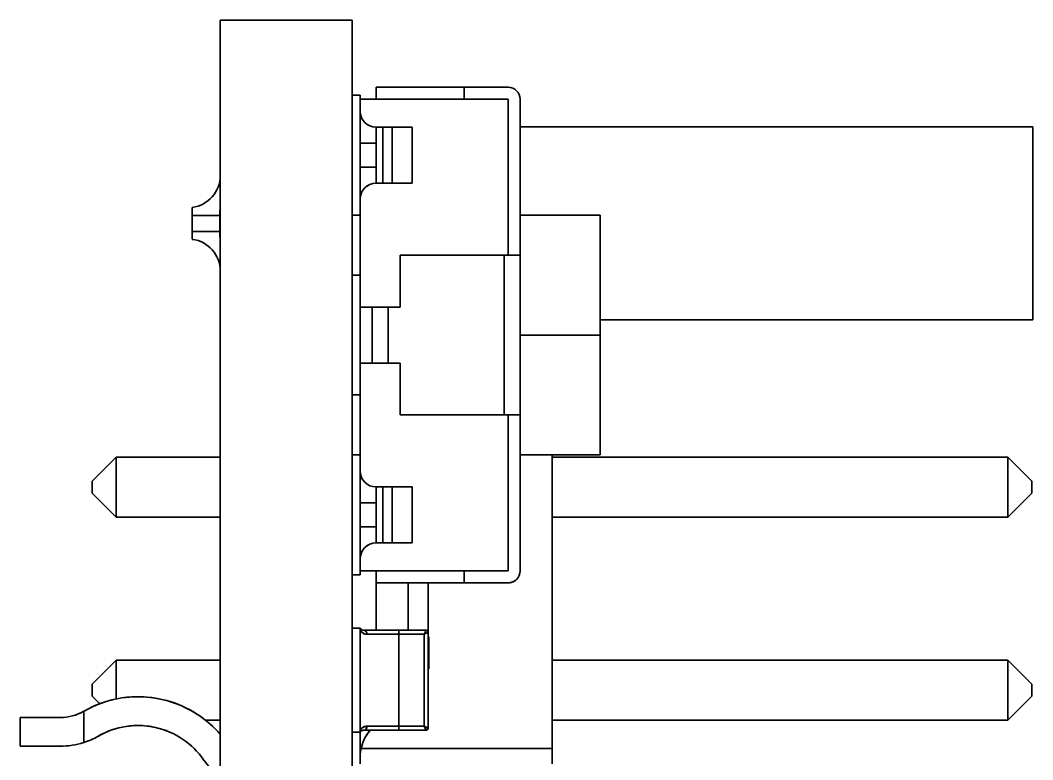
# Model space of a CAD drawing. Extents: x 146 to 1134, y 78 to 926.
# Drawn here: x 700.55 to 713.21, y 362.43 to 371.68 of the extents above; entities that cross this region are included whole.
import ezdxf

# ---------------------------------------------------------------- set-up
doc = ezdxf.new("R2010")
doc.units = 0

msp = doc.modelspace()

# ---------------------------------------------------------------- linework, layer by layer
at = {"color": 7, "lineweight": 35, "ltscale": 0.041251}
for p, q in [((704.697, 371.677), (703.047, 371.677)), ((703.047, 371.677), (704.697, 371.677))]:
    msp.add_line(p, q, dxfattribs=at)
at = {"color": 7, "lineweight": 35}
for p, q in [((703.047, 371.677), (703.047, 318.337)), ((703.047, 318.337), (703.047, 371.677)), ((704.697, 318.337), (704.697, 371.677)), ((704.697, 318.337), (704.697, 371.677))]:
    msp.add_line(p, q, dxfattribs=at)
at = {"color": 7, "lineweight": 35, "ltscale": 0.048608}
msp.add_line((703.047, 369.733), (703.047, 371.677), dxfattribs=at)
at = {"color": 7, "lineweight": 35, "ltscale": 0.027499}
for p, q in [((704.997, 370.84), (706.097, 370.84)), ((704.997, 370.84), (706.097, 370.84)), ((706.097, 364.79), (704.997, 364.79)), ((704.997, 364.79), (706.097, 364.79)), ((706.097, 364.64), (704.997, 364.64)), ((704.997, 364.64), (706.097, 364.64)), ((706.097, 364.64), (704.997, 364.64))]:
    msp.add_line(p, q, dxfattribs=at)
at = {"color": 7, "lineweight": 35, "ltscale": 0.00375}
for p, q in [((704.997, 370.69), (704.997, 370.84)), ((704.997, 370.84), (704.997, 370.69)), ((704.997, 370.69), (704.997, 370.84)), ((706.097, 370.84), (706.097, 370.69)), ((706.097, 370.84), (706.097, 370.69)), ((703.044, 369.237), (703.046, 369.387)), ((703.046, 369.387), (703.044, 369.237)), ((703.044, 369.037), (703.046, 368.887)), ((701.447, 365.762), (701.447, 365.912)), ((701.447, 365.912), (701.447, 365.762)), ((701.447, 365.762), (701.447, 365.912)), ((701.447, 365.912), (701.447, 365.762)), ((701.447, 365.762), (701.447, 365.912)), ((701.447, 365.912), (701.447, 365.762)), ((701.447, 365.762), (701.447, 365.912)), ((713.197, 365.762), (713.197, 365.912)), ((713.197, 365.762), (713.197, 365.912)), ((704.997, 364.64), (704.997, 364.79)), ((704.997, 364.79), (704.997, 364.64)), ((704.997, 364.64), (704.997, 364.79)), ((706.097, 364.79), (706.097, 364.64)), ((706.097, 364.79), (706.097, 364.64)), ((701.447, 363.222), (701.447, 363.372)), ((701.447, 363.222), (701.447, 363.372)), ((701.447, 363.372), (701.447, 363.222)), ((701.447, 363.222), (701.447, 363.372)), ((701.447, 363.372), (701.447, 363.222)), ((701.447, 363.222), (701.447, 363.372)), ((701.447, 363.372), (701.447, 363.222)), ((713.197, 363.222), (713.197, 363.372)), ((713.197, 363.222), (713.197, 363.372))]:
    msp.add_line(p, q, dxfattribs=at)
at = {"color": 7, "lineweight": 35, "ltscale": 0.01375}
for p, q in [((706.647, 370.84), (706.097, 370.84)), ((706.097, 370.84), (706.647, 370.84)), ((706.097, 370.69), (706.647, 370.69)), ((706.097, 370.69), (706.647, 370.69)), ((706.647, 364.79), (706.097, 364.79)), ((706.647, 364.79), (706.097, 364.79)), ((706.647, 364.64), (706.097, 364.64)), ((706.097, 364.64), (706.647, 364.64)), ((706.097, 364.64), (706.647, 364.64))]:
    msp.add_line(p, q, dxfattribs=at)
at = {"color": 7, "lineweight": 35, "ltscale": 0.039677}
for p in [(703.047, 370.724), (703.047, 367.55)]:
    msp.add_line(p, (703.047, 369.137), dxfattribs=at)
at = {"color": 7, "lineweight": 35, "ltscale": 0.002499}
for p, q in [((704.797, 370.74), (704.697, 370.74)), ((704.697, 370.74), (704.797, 370.74)), ((702.697, 369.337), (702.697, 369.237)), ((702.697, 369.237), (702.697, 369.337)), ((702.697, 369.337), (702.697, 369.237)), ((702.697, 369.237), (702.697, 369.337)), ((702.697, 369.337), (702.697, 369.237)), ((702.697, 369.237), (702.697, 369.337)), ((702.697, 369.337), (702.697, 369.237)), ((702.697, 369.237), (702.697, 369.337)), ((702.697, 369.337), (702.697, 369.237)), ((702.697, 369.237), (702.697, 369.337)), ((702.697, 369.337), (702.697, 369.237)), ((702.697, 369.237), (702.697, 369.337)), ((702.697, 369.337), (702.697, 369.237)), ((702.697, 369.237), (702.697, 369.337)), ((702.697, 369.337), (702.697, 369.237)), ((702.697, 369.237), (702.697, 369.337)), ((702.697, 369.337), (702.697, 369.237)), ((702.697, 369.237), (702.697, 369.337)), ((702.697, 369.337), (702.697, 369.237)), ((702.697, 369.237), (702.697, 369.337)), ((702.697, 369.337), (702.697, 369.237)), ((702.697, 369.237), (702.697, 369.337)), ((702.697, 369.337), (702.697, 369.237)), ((702.697, 369.237), (702.697, 369.337)), ((702.697, 369.337), (702.697, 369.237)), ((702.697, 369.237), (702.697, 369.337)), ((702.697, 369.337), (702.697, 369.237)), ((702.697, 369.237), (702.697, 369.337)), ((702.697, 369.337), (702.697, 369.237)), ((702.697, 369.237), (702.697, 369.337)), ((702.697, 369.337), (702.697, 369.237)), ((702.697, 369.237), (702.697, 369.337)), ((702.697, 369.337), (702.697, 369.237)), ((702.697, 369.237), (702.697, 369.337)), ((702.697, 369.337), (702.697, 369.237)), ((702.697, 369.237), (702.697, 369.337)), ((704.797, 369.24), (704.697, 369.24)), ((704.697, 369.24), (704.797, 369.24)), ((704.797, 369.24), (704.697, 369.24)), ((704.697, 369.24), (704.797, 369.24)), ((704.797, 369.24), (704.697, 369.24)), ((704.797, 368.49), (704.697, 368.49)), ((704.697, 368.49), (704.797, 368.49)), ((704.797, 366.99), (704.697, 366.99)), ((704.697, 366.99), (704.797, 366.99)), ((704.797, 366.99), (704.697, 366.99)), ((704.797, 366.24), (704.697, 366.24)), ((704.697, 366.24), (704.797, 366.24)), ((704.797, 364.74), (704.697, 364.74)), ((704.697, 364.74), (704.797, 364.74)), ((704.797, 364.74), (704.697, 364.74)), ((704.697, 364.74), (704.797, 364.74)), ((704.797, 364.74), (704.697, 364.74)), ((704.697, 362.772), (704.797, 362.772)), ((704.797, 362.772), (704.697, 362.772))]:
    msp.add_line(p, q, dxfattribs=at)
at = {"color": 7, "lineweight": 35, "ltscale": 0.0375}
for p, q in [((704.797, 370.74), (704.797, 369.24)), ((704.797, 369.24), (704.797, 370.74)), ((707.797, 367.74), (707.797, 369.24)), ((704.797, 366.99), (704.797, 368.49)), ((704.797, 368.49), (704.797, 366.99)), ((707.797, 366.24), (707.797, 367.74)), ((704.797, 366.24), (704.797, 364.74)), ((704.797, 364.74), (704.797, 366.24))]:
    msp.add_line(p, q, dxfattribs=at)
at = {"color": 7, "lineweight": 35, "ltscale": 0.046249}
for p, q in [((706.647, 370.69), (704.797, 370.69)), ((704.797, 370.69), (706.647, 370.69))]:
    msp.add_line(p, q, dxfattribs=at)
at = {"color": 7, "lineweight": 35, "ltscale": 0.003749}
msp.add_line((706.097, 370.69), (705.947, 370.69), dxfattribs=at)
at = {"color": 7, "lineweight": 35, "ltscale": 0.04875}
for p, q in [((706.647, 370.69), (706.647, 368.74)), ((706.647, 370.69), (706.647, 368.74)), ((706.647, 370.69), (706.647, 368.74)), ((706.647, 370.69), (706.647, 368.74)), ((706.797, 368.74), (706.797, 370.69)), ((706.797, 370.69), (706.797, 368.74)), ((706.647, 366.74), (706.647, 364.79)), ((706.647, 366.74), (706.647, 364.79)), ((706.647, 366.74), (706.647, 364.79)), ((706.647, 366.74), (706.647, 364.79)), ((706.797, 366.74), (706.797, 364.79)), ((706.797, 364.79), (706.797, 366.74))]:
    msp.add_line(p, q, dxfattribs=at)
at = {"color": 7, "lineweight": 35, "ltscale": 0.000587463}
for p, q in [((704.997, 370.34), (705.02, 370.34)), ((704.997, 369.64), (705.02, 369.64)), ((704.997, 365.84), (705.02, 365.84)), ((704.997, 365.14), (705.02, 365.14))]:
    msp.add_line(p, q, dxfattribs=at)
at = {"color": 7, "lineweight": 35, "ltscale": 0.001475}
for p, q in [((704.997, 370.34), (704.997, 370.281)), ((704.997, 369.699), (704.997, 369.64)), ((704.997, 365.84), (704.997, 365.781)), ((704.997, 365.199), (704.997, 365.14))]:
    msp.add_line(p, q, dxfattribs=at)
at = {"color": 7, "lineweight": 35, "ltscale": 0.002066}
for p, q in [((704.997, 370.34), (705.079, 370.34)), ((705.079, 369.64), (704.997, 369.64)), ((705.164, 369.64), (705.247, 369.64)), ((704.997, 365.84), (705.079, 365.84)), ((705.079, 365.14), (704.997, 365.14)), ((705.164, 365.14), (705.247, 365.14))]:
    msp.add_line(p, q, dxfattribs=at)
at = {"color": 7, "lineweight": 35, "ltscale": 0.005}
for p, q in [((704.997, 370.34), (704.997, 370.14)), ((704.997, 370.14), (704.797, 370.14)), ((704.797, 370.14), (704.997, 370.14)), ((704.997, 369.84), (704.797, 369.84)), ((704.797, 369.84), (704.997, 369.84)), ((704.997, 369.84), (704.997, 369.64)), ((705.247, 369.64), (705.447, 369.64)), ((702.697, 369.237), (702.697, 369.037)), ((702.697, 369.037), (702.697, 369.237)), ((702.697, 369.237), (702.697, 369.037)), ((702.697, 369.037), (702.697, 369.237)), ((702.697, 369.237), (702.697, 369.037)), ((702.697, 369.037), (702.697, 369.237)), ((702.697, 369.237), (702.697, 369.037)), ((702.697, 369.037), (702.697, 369.237)), ((702.697, 369.237), (702.697, 369.037)), ((702.697, 369.037), (702.697, 369.237)), ((702.697, 369.237), (702.697, 369.037)), ((702.697, 369.037), (702.697, 369.237)), ((702.697, 369.237), (702.697, 369.037)), ((702.697, 369.037), (702.697, 369.237)), ((702.697, 369.237), (702.697, 369.037)), ((702.697, 369.037), (702.697, 369.237)), ((702.697, 369.037), (702.697, 369.237)), ((702.697, 369.237), (702.697, 369.037)), ((702.697, 369.037), (702.697, 369.237)), ((702.697, 369.237), (702.697, 369.037)), ((702.697, 369.037), (702.697, 369.237)), ((702.697, 369.237), (702.697, 369.037)), ((702.697, 369.037), (702.697, 369.237)), ((702.697, 369.237), (702.697, 369.037)), ((702.697, 369.037), (702.697, 369.237)), ((702.697, 369.237), (702.697, 369.037)), ((702.697, 369.037), (702.697, 369.237)), ((702.697, 369.237), (702.697, 369.037)), ((702.697, 369.037), (702.697, 369.237)), ((702.697, 369.237), (702.697, 369.037)), ((702.697, 369.037), (702.697, 369.237)), ((702.697, 369.237), (702.697, 369.037)), ((702.697, 369.037), (702.697, 369.237)), ((702.697, 369.237), (702.697, 369.037)), ((702.697, 369.037), (702.697, 369.237)), ((702.697, 369.237), (702.697, 369.037)), ((702.697, 369.037), (702.697, 369.237)), ((703.044, 369.037), (703.044, 369.237)), ((703.044, 369.237), (703.044, 369.037)), ((706.797, 368.74), (706.597, 368.74)), ((706.597, 366.74), (706.797, 366.74)), ((704.997, 365.84), (704.997, 365.64)), ((704.797, 365.64), (704.997, 365.64)), ((704.997, 365.64), (704.797, 365.64)), ((704.797, 365.34), (704.997, 365.34)), ((704.997, 365.34), (704.797, 365.34)), ((704.997, 365.34), (704.997, 365.14)), ((705.247, 365.14), (705.447, 365.14)), ((704.797, 364.79), (704.997, 364.79))]:
    msp.add_line(p, q, dxfattribs=at)
at = {"color": 7, "lineweight": 35, "ltscale": 0.001479}
for p, q in [((705.02, 370.34), (705.079, 370.34)), ((705.02, 369.64), (705.079, 369.64)), ((705.02, 365.84), (705.079, 365.84)), ((705.02, 365.14), (705.079, 365.14))]:
    msp.add_line(p, q, dxfattribs=at)
at = {"color": 7, "lineweight": 35, "ltscale": 0.002986}
for p, q in [((705.079, 370.34), (705.199, 370.34)), ((705.199, 370.34), (705.079, 370.34)), ((705.045, 369.64), (705.164, 369.64)), ((705.079, 369.64), (705.199, 369.64)), ((705.079, 369.64), (705.199, 369.64)), ((705.079, 365.84), (705.199, 365.84)), ((705.199, 365.84), (705.079, 365.84)), ((705.045, 365.14), (705.164, 365.14)), ((705.079, 365.14), (705.199, 365.14)), ((705.079, 365.14), (705.199, 365.14))]:
    msp.add_line(p, q, dxfattribs=at)
at = {"color": 7, "lineweight": 35, "ltscale": 0.0175}
for p, q in [((705.079, 370.34), (705.079, 369.64)), ((705.079, 370.34), (705.079, 369.64)), ((705.199, 369.64), (705.199, 370.34)), ((705.199, 370.34), (705.199, 369.64)), ((705.447, 370.34), (705.447, 369.64)), ((705.447, 369.64), (705.447, 370.34)), ((704.947, 367.39), (704.947, 368.09)), ((704.947, 368.09), (704.947, 367.39)), ((705.147, 367.39), (705.147, 368.09)), ((705.147, 368.09), (705.147, 367.39)), ((705.079, 365.84), (705.079, 365.14)), ((705.079, 365.84), (705.079, 365.14)), ((705.199, 365.14), (705.199, 365.84)), ((705.199, 365.84), (705.199, 365.14)), ((705.447, 365.84), (705.447, 365.14)), ((705.447, 365.14), (705.447, 365.84))]:
    msp.add_line(p, q, dxfattribs=at)
at = {"color": 7, "lineweight": 35, "ltscale": 0.002448}
for p, q in [((705.199, 370.34), (705.297, 370.34)), ((705.199, 369.64), (705.297, 369.64)), ((705.199, 365.84), (705.297, 365.84)), ((705.199, 365.14), (705.297, 365.14))]:
    msp.add_line(p, q, dxfattribs=at)
at = {"color": 7, "lineweight": 35, "ltscale": 0.006198}
for p, q in [((705.447, 370.34), (705.199, 370.34)), ((705.199, 369.64), (705.447, 369.64)), ((705.447, 365.84), (705.199, 365.84)), ((705.199, 365.14), (705.447, 365.14))]:
    msp.add_line(p, q, dxfattribs=at)
at = {"color": 7, "lineweight": 35, "ltscale": 0.001996}
for p, q in [((705.297, 370.34), (705.376, 370.34)), ((705.297, 369.64), (705.376, 369.64)), ((705.297, 365.84), (705.376, 365.84)), ((705.297, 365.14), (705.376, 365.14))]:
    msp.add_line(p, q, dxfattribs=at)
at = {"color": 7, "lineweight": 35, "ltscale": 0.001302}
for p, q in [((705.376, 370.34), (705.429, 370.34)), ((705.376, 369.64), (705.429, 369.64)), ((705.376, 365.84), (705.429, 365.84)), ((705.376, 365.14), (705.429, 365.14))]:
    msp.add_line(p, q, dxfattribs=at)
at = {"color": 7, "lineweight": 35, "ltscale": 0.000453186}
for p, q in [((705.429, 370.34), (705.447, 370.34)), ((705.429, 369.64), (705.447, 369.64)), ((705.429, 365.84), (705.447, 365.84)), ((705.429, 365.14), (705.447, 365.14))]:
    msp.add_line(p, q, dxfattribs=at)
at = {"color": 7, "lineweight": 35, "ltscale": 0.160249}
for p, q in [((706.797, 370.342), (713.207, 370.342)), ((713.207, 370.342), (706.797, 370.342))]:
    msp.add_line(p, q, dxfattribs=at)
at = {"color": 7, "lineweight": 35, "ltscale": 0.060249}
msp.add_line((713.207, 370.342), (713.207, 367.932), dxfattribs=at)
msp.add_line((713.207, 370.342), (713.207, 367.932), dxfattribs=at)
at = {"color": 7, "lineweight": 35, "ltscale": 0.003526}
for p, q in [((704.997, 370.281), (704.997, 370.14)), ((704.997, 369.84), (704.997, 369.699)), ((706.597, 368.74), (706.738, 368.74)), ((706.597, 366.74), (706.738, 366.74)), ((704.997, 365.781), (704.997, 365.64)), ((704.997, 365.34), (704.997, 365.199))]:
    msp.add_line(p, q, dxfattribs=at)
at = {"color": 7, "lineweight": 35, "ltscale": 0.010178}
msp.add_line((703.047, 370.137), (703.047, 369.73), dxfattribs=at)
at = {"color": 7, "lineweight": 35, "ltscale": 0.010173}
msp.add_line((703.047, 370.137), (703.047, 369.73), dxfattribs=at)
at = {"color": 7, "lineweight": 35, "ltscale": 0.010169}
msp.add_line((703.047, 370.137), (703.047, 369.73), dxfattribs=at)
at = {"color": 7, "lineweight": 35, "ltscale": 0.010165}
msp.add_line((703.047, 370.137), (703.047, 369.731), dxfattribs=at)
at = {"color": 7, "lineweight": 35, "ltscale": 0.01016}
msp.add_line((703.047, 370.137), (703.047, 369.731), dxfattribs=at)
at = {"color": 7, "lineweight": 35, "ltscale": 0.010155}
msp.add_line((703.047, 370.137), (703.047, 369.731), dxfattribs=at)
at = {"color": 7, "lineweight": 35, "ltscale": 0.010151}
msp.add_line((703.047, 370.137), (703.047, 369.731), dxfattribs=at)
at = {"color": 7, "lineweight": 35, "ltscale": 0.010146}
msp.add_line((703.047, 370.137), (703.047, 369.731), dxfattribs=at)
at = {"color": 7, "lineweight": 35, "ltscale": 0.010078}
for p, q in [((703.047, 369.734), (703.047, 370.137)), ((703.047, 369.734), (703.047, 370.137)), ((703.047, 369.734), (703.047, 370.137)), ((703.047, 369.734), (703.047, 370.137)), ((703.047, 369.734), (703.047, 370.137)), ((703.047, 369.734), (703.047, 370.137)), ((703.047, 369.734), (703.047, 370.137)), ((703.047, 369.734), (703.047, 370.137)), ((703.047, 369.734), (703.047, 370.137)), ((703.047, 369.734), (703.047, 370.137)), ((703.047, 369.734), (703.047, 370.137)), ((703.047, 369.734), (703.047, 370.137)), ((703.047, 369.734), (703.047, 370.137)), ((703.047, 369.734), (703.047, 370.137)), ((703.047, 369.734), (703.047, 370.137)), ((703.047, 369.734), (703.047, 370.137)), ((703.047, 369.734), (703.047, 370.137)), ((703.047, 369.734), (703.047, 370.137)), ((703.047, 368.137), (703.047, 368.54))]:
    msp.add_line(p, q, dxfattribs=at)
at = {"color": 7, "lineweight": 35, "ltscale": 0.010137}
msp.add_line((703.047, 370.137), (703.047, 369.732), dxfattribs=at)
at = {"color": 7, "lineweight": 35, "ltscale": 0.010118}
msp.add_line((703.047, 370.137), (703.047, 369.732), dxfattribs=at)
at = {"color": 7, "lineweight": 35, "ltscale": 0.010115}
msp.add_line((703.047, 370.137), (703.047, 369.733), dxfattribs=at)
at = {"color": 7, "lineweight": 35, "ltscale": 0.010112}
msp.add_line((703.047, 370.137), (703.047, 369.733), dxfattribs=at)
at = {"color": 7, "lineweight": 35, "ltscale": 0.010108}
msp.add_line((703.047, 370.137), (703.047, 369.733), dxfattribs=at)
at = {"color": 7, "lineweight": 35, "ltscale": 0.010104}
msp.add_line((703.047, 370.137), (703.047, 369.733), dxfattribs=at)
at = {"color": 7, "lineweight": 35, "ltscale": 0.0101}
msp.add_line((703.047, 370.137), (703.047, 369.733), dxfattribs=at)
at = {"color": 7, "lineweight": 35, "ltscale": 0.010094}
msp.add_line((703.047, 370.137), (703.047, 369.733), dxfattribs=at)
at = {"color": 7, "lineweight": 35, "ltscale": 0.010067}
msp.add_line((703.047, 370.137), (703.047, 369.734), dxfattribs=at)
at = {"color": 7, "lineweight": 35, "ltscale": 0.017077}
for p, q in [((703.047, 370.137), (703.047, 369.454)), ((703.047, 368.82), (703.047, 368.137))]:
    msp.add_line(p, q, dxfattribs=at)
at = {"color": 7, "lineweight": 35, "ltscale": 0.001272}
msp.add_line((703.047, 370.137), (703.047, 370.086), dxfattribs=at)
at = {"color": 7, "lineweight": 35, "ltscale": 0.003641}
msp.add_line((703.047, 370.086), (703.047, 369.941), dxfattribs=at)
at = {"color": 7, "lineweight": 35, "ltscale": 0.0075}
for p, q in [((704.997, 370.14), (704.997, 369.84)), ((704.997, 370.14), (704.997, 369.84)), ((704.997, 365.64), (704.997, 365.34)), ((704.997, 365.64), (704.997, 365.34))]:
    msp.add_line(p, q, dxfattribs=at)
at = {"color": 7, "lineweight": 35, "ltscale": 0.005518}
for p, q in [((703.047, 369.941), (703.047, 369.72)), ((703.047, 368.554), (703.047, 368.334))]:
    msp.add_line(p, q, dxfattribs=at)
at = {"color": 7, "lineweight": 35, "ltscale": 2.74658e-05}
msp.add_line((703.047, 369.734), (703.047, 369.733), dxfattribs=at)
at = {"color": 7, "lineweight": 35, "ltscale": 2.97546e-05}
msp.add_line((703.047, 369.734), (703.047, 369.733), dxfattribs=at)
at = {"color": 7, "lineweight": 35, "ltscale": 3.20435e-05}
msp.add_line((703.047, 369.734), (703.047, 369.733), dxfattribs=at)
at = {"color": 7, "lineweight": 35, "ltscale": 3.43323e-05}
msp.add_line((703.047, 369.734), (703.047, 369.733), dxfattribs=at)
at = {"color": 7, "lineweight": 35, "ltscale": 3.66211e-05}
msp.add_line((703.047, 369.734), (703.047, 369.733), dxfattribs=at)
at = {"color": 7, "lineweight": 35, "ltscale": 3.89099e-05}
msp.add_line((703.047, 369.734), (703.047, 369.732), dxfattribs=at)
at = {"color": 7, "lineweight": 35, "ltscale": 4.04358e-05}
msp.add_line((703.047, 369.734), (703.047, 369.732), dxfattribs=at)
at = {"color": 7, "lineweight": 35, "ltscale": 5.95093e-05}
for p, q in [((703.047, 369.732), (703.047, 369.734)), ((703.047, 369.734), (703.047, 369.732)), ((703.047, 369.732), (703.047, 369.734)), ((703.047, 369.732), (703.047, 369.734))]:
    msp.add_line(p, q, dxfattribs=at)
at = {"color": 7, "lineweight": 35, "ltscale": 6.3324e-05}
for p, q in [((703.047, 369.734), (703.047, 369.732)), ((703.047, 368.54), (703.047, 368.543))]:
    msp.add_line(p, q, dxfattribs=at)
at = {"color": 7, "lineweight": 35, "ltscale": 6.63757e-05}
for p, q in [((703.047, 369.734), (703.047, 369.731)), ((703.047, 368.54), (703.047, 368.543))]:
    msp.add_line(p, q, dxfattribs=at)
at = {"color": 7, "lineweight": 35, "ltscale": 6.94275e-05}
msp.add_line((703.047, 369.734), (703.047, 369.731), dxfattribs=at)
at = {"color": 7, "lineweight": 35, "ltscale": 0.006646}
for p, q in [((703.047, 369.72), (703.047, 369.454)), ((703.047, 368.82), (703.047, 368.554))]:
    msp.add_line(p, q, dxfattribs=at)
at = {"color": 7, "lineweight": 35, "ltscale": 0.000737446}
for p, q in [((704.908, 369.619), (704.883, 369.604)), ((704.908, 365.119), (704.883, 365.104))]:
    msp.add_line(p, q, dxfattribs=at)
at = {"color": 7, "lineweight": 35, "ltscale": 0.001198}
for p, q in [((705.045, 369.64), (704.997, 369.64)), ((705.045, 365.14), (704.997, 365.14))]:
    msp.add_line(p, q, dxfattribs=at)
at = {"color": 7, "lineweight": 35, "ltscale": 0.001673}
for p, q in [((703.047, 369.454), (703.046, 369.387)), ((703.047, 369.454), (703.046, 369.387)), ((703.046, 368.887), (703.047, 368.82)), ((703.046, 368.887), (703.047, 368.82))]:
    msp.add_line(p, q, dxfattribs=at)
at = {"color": 7, "lineweight": 35, "ltscale": 0.000737}
msp.add_line((702.697, 369.308), (702.697, 369.337), dxfattribs=at)
at = {"color": 7, "lineweight": 35, "ltscale": 0.001762}
for p, q in [((702.697, 369.237), (702.697, 369.308)), ((702.697, 368.967), (702.697, 369.037))]:
    msp.add_line(p, q, dxfattribs=at)
at = {"color": 7, "lineweight": 35, "ltscale": 0.008681}
for p, q in [((702.697, 369.237), (703.044, 369.237)), ((703.044, 369.237), (702.697, 369.237)), ((702.697, 369.037), (703.044, 369.037)), ((703.044, 369.037), (702.697, 369.037))]:
    msp.add_line(p, q, dxfattribs=at)
at = {"color": 7, "lineweight": 35, "ltscale": 0.01875}
for p, q in [((704.797, 368.49), (704.797, 369.24)), ((704.797, 369.24), (704.797, 368.49)), ((704.797, 369.24), (704.797, 368.49)), ((704.797, 366.24), (704.797, 366.99)), ((704.797, 366.99), (704.797, 366.24)), ((704.797, 366.99), (704.797, 366.24)), ((701.747, 366.212), (701.747, 365.462)), ((701.747, 366.212), (701.747, 365.462)), ((712.897, 365.462), (712.897, 366.212)), ((712.897, 366.212), (712.897, 365.462)), ((712.897, 362.922), (712.897, 363.672)), ((712.897, 363.672), (712.897, 362.922))]:
    msp.add_line(p, q, dxfattribs=at)
at = {"color": 7, "lineweight": 35, "ltscale": 0.025}
for p, q in [((707.797, 369.24), (706.797, 369.24)), ((707.797, 367.74), (706.797, 367.74)), ((706.797, 367.74), (707.797, 367.74)), ((707.797, 366.24), (706.797, 366.24)), ((706.647, 364.64), (705.647, 364.64)), ((705.647, 364.64), (706.647, 364.64))]:
    msp.add_line(p, q, dxfattribs=at)
at = {"color": 7, "lineweight": 35, "ltscale": 0.002854}
for p, q in [((707.797, 369.24), (707.797, 369.126)), ((707.797, 366.355), (707.797, 366.24))]:
    msp.add_line(p, q, dxfattribs=at)
at = {"color": 7, "lineweight": 35, "ltscale": 0.008128}
for p, q in [((707.797, 369.126), (707.797, 368.801)), ((707.797, 366.68), (707.797, 366.355))]:
    msp.add_line(p, q, dxfattribs=at)
at = {"color": 7, "lineweight": 35, "ltscale": 0.0025}
for p, q in [((702.697, 369.037), (702.697, 368.937)), ((702.697, 368.937), (702.697, 369.037)), ((702.697, 369.037), (702.697, 368.937)), ((702.697, 368.937), (702.697, 369.037)), ((702.697, 369.037), (702.697, 368.937)), ((702.697, 368.937), (702.697, 369.037)), ((702.697, 369.037), (702.697, 368.937)), ((702.697, 368.937), (702.697, 369.037)), ((702.697, 369.037), (702.697, 368.937)), ((702.697, 368.937), (702.697, 369.037)), ((702.697, 369.037), (702.697, 368.937)), ((702.697, 368.937), (702.697, 369.037)), ((702.697, 369.037), (702.697, 368.937)), ((702.697, 368.937), (702.697, 369.037)), ((702.697, 369.037), (702.697, 368.937)), ((702.697, 368.937), (702.697, 369.037)), ((702.697, 369.037), (702.697, 368.937)), ((702.697, 368.937), (702.697, 369.037)), ((702.697, 369.037), (702.697, 368.937)), ((702.697, 368.937), (702.697, 369.037)), ((702.697, 369.037), (702.697, 368.937)), ((702.697, 368.937), (702.697, 369.037)), ((702.697, 369.037), (702.697, 368.937)), ((702.697, 368.937), (702.697, 369.037)), ((702.697, 369.037), (702.697, 368.937)), ((702.697, 368.937), (702.697, 369.037)), ((702.697, 369.037), (702.697, 368.937)), ((702.697, 368.937), (702.697, 369.037)), ((702.697, 369.037), (702.697, 368.937)), ((702.697, 368.937), (702.697, 369.037)), ((702.697, 369.037), (702.697, 368.937)), ((702.697, 368.937), (702.697, 369.037)), ((702.697, 369.037), (702.697, 368.937)), ((702.697, 368.937), (702.697, 369.037)), ((702.697, 369.037), (702.697, 368.937)), ((702.697, 368.937), (702.697, 369.037))]:
    msp.add_line(p, q, dxfattribs=at)
at = {"color": 7, "lineweight": 35, "ltscale": 0.000737762}
msp.add_line((702.697, 368.937), (702.697, 368.967), dxfattribs=at)
at = {"color": 7, "lineweight": 35, "ltscale": 0.001875}
msp.add_line((703.045, 368.962), (703.044, 369.037), dxfattribs=at)
at = {"color": 7, "lineweight": 35, "ltscale": 0.001876}
msp.add_line((703.046, 368.887), (703.045, 368.962), dxfattribs=at)
at = {"color": 7, "lineweight": 35, "ltscale": 0.012164}
msp.add_line((707.797, 368.801), (707.797, 368.314), dxfattribs=at)
at = {"color": 7, "lineweight": 35, "ltscale": 0.0325}
for p, q in [((706.597, 368.74), (705.297, 368.74)), ((705.297, 368.74), (706.597, 368.74)), ((705.297, 366.74), (706.597, 366.74)), ((705.297, 366.74), (706.597, 366.74)), ((705.297, 366.74), (706.597, 366.74)), ((701.747, 366.212), (703.047, 366.212)), ((703.047, 366.212), (701.747, 366.212)), ((703.047, 365.462), (701.747, 365.462)), ((701.747, 365.462), (703.047, 365.462)), ((703.047, 365.462), (701.747, 365.462)), ((703.047, 365.462), (701.747, 365.462)), ((701.747, 365.462), (703.047, 365.462)), ((703.047, 365.462), (701.747, 365.462)), ((701.747, 365.462), (703.047, 365.462)), ((703.047, 363.672), (701.747, 363.672)), ((701.747, 363.672), (703.047, 363.672))]:
    msp.add_line(p, q, dxfattribs=at)
at = {"color": 7, "lineweight": 35, "ltscale": 0.01625}
for p, q in [((705.297, 368.74), (705.297, 368.09)), ((705.297, 368.74), (705.297, 368.09)), ((705.297, 368.74), (705.297, 368.09)), ((705.297, 367.39), (705.297, 366.74)), ((705.297, 367.39), (705.297, 366.74)), ((705.297, 366.74), (705.297, 367.39))]:
    msp.add_line(p, q, dxfattribs=at)
at = {"color": 7, "lineweight": 35, "ltscale": 0.05}
for p, q in [((706.597, 366.74), (706.597, 368.74)), ((706.597, 366.74), (706.597, 368.74)), ((706.797, 368.74), (706.797, 366.74)), ((706.797, 366.74), (706.797, 368.74))]:
    msp.add_line(p, q, dxfattribs=at)
at = {"color": 7, "lineweight": 35, "ltscale": 0.001474}
for p, q in [((706.738, 368.74), (706.797, 368.74)), ((705.006, 368.09), (704.947, 368.09)), ((704.947, 367.39), (705.006, 367.39)), ((706.738, 366.74), (706.797, 366.74))]:
    msp.add_line(p, q, dxfattribs=at)
at = {"color": 7, "lineweight": 35, "ltscale": 0.058335}
msp.add_line((703.047, 366.212), (703.047, 368.546), dxfattribs=at)
at = {"color": 7, "lineweight": 35, "ltscale": 0.010159}
msp.add_line((703.047, 368.137), (703.047, 368.544), dxfattribs=at)
at = {"color": 7, "lineweight": 35, "ltscale": 0.010164}
msp.add_line((703.047, 368.137), (703.047, 368.544), dxfattribs=at)
at = {"color": 7, "lineweight": 35, "ltscale": 0.010168}
msp.add_line((703.047, 368.137), (703.047, 368.544), dxfattribs=at)
at = {"color": 7, "lineweight": 35, "ltscale": 0.010172}
msp.add_line((703.047, 368.137), (703.047, 368.544), dxfattribs=at)
at = {"color": 7, "lineweight": 35, "ltscale": 0.010177}
msp.add_line((703.047, 368.137), (703.047, 368.544), dxfattribs=at)
at = {"color": 7, "lineweight": 35, "ltscale": 0.010181}
msp.add_line((703.047, 368.137), (703.047, 368.544), dxfattribs=at)
at = {"color": 7, "lineweight": 35, "ltscale": 0.010149}
msp.add_line((703.047, 368.137), (703.047, 368.543), dxfattribs=at)
at = {"color": 7, "lineweight": 35, "ltscale": 0.010154}
msp.add_line((703.047, 368.137), (703.047, 368.543), dxfattribs=at)
at = {"color": 7, "lineweight": 35, "ltscale": 0.01014}
msp.add_line((703.047, 368.137), (703.047, 368.543), dxfattribs=at)
at = {"color": 7, "lineweight": 35, "ltscale": 6.02722e-05}
msp.add_line((703.047, 368.54), (703.047, 368.543), dxfattribs=at)
at = {"color": 7, "lineweight": 35, "ltscale": 3.05176e-05}
msp.add_line((703.047, 368.54), (703.047, 368.542), dxfattribs=at)
at = {"color": 7, "lineweight": 35, "ltscale": 3.28064e-05}
msp.add_line((703.047, 368.54), (703.047, 368.542), dxfattribs=at)
at = {"color": 7, "lineweight": 35, "ltscale": 3.50952e-05}
msp.add_line((703.047, 368.54), (703.047, 368.542), dxfattribs=at)
at = {"color": 7, "lineweight": 35, "ltscale": 3.7384e-05}
msp.add_line((703.047, 368.54), (703.047, 368.542), dxfattribs=at)
at = {"color": 7, "lineweight": 35, "ltscale": 3.96729e-05}
for p, q in [((703.047, 368.54), (703.047, 368.542)), ((704.797, 364.072), (704.795, 364.072)), ((704.795, 362.772), (704.797, 362.772))]:
    msp.add_line(p, q, dxfattribs=at)
at = {"color": 7, "lineweight": 35, "ltscale": 4.19617e-05}
msp.add_line((703.047, 368.54), (703.047, 368.542), dxfattribs=at)
at = {"color": 7, "lineweight": 35, "ltscale": 0.01011}
msp.add_line((703.047, 368.137), (703.047, 368.542), dxfattribs=at)
at = {"color": 7, "lineweight": 35, "ltscale": 0.010114}
msp.add_line((703.047, 368.137), (703.047, 368.542), dxfattribs=at)
at = {"color": 7, "lineweight": 35, "ltscale": 0.010117}
msp.add_line((703.047, 368.137), (703.047, 368.542), dxfattribs=at)
at = {"color": 7, "lineweight": 35, "ltscale": 0.010119}
msp.add_line((703.047, 368.137), (703.047, 368.542), dxfattribs=at)
at = {"color": 7, "lineweight": 35, "ltscale": 0.010089}
msp.add_line((703.047, 368.541), (703.047, 368.137), dxfattribs=at)
at = {"color": 7, "lineweight": 35, "ltscale": 2.59399e-05}
msp.add_line((703.047, 368.54), (703.047, 368.541), dxfattribs=at)
at = {"color": 7, "lineweight": 35, "ltscale": 2.82288e-05}
msp.add_line((703.047, 368.54), (703.047, 368.541), dxfattribs=at)
at = {"color": 7, "lineweight": 35, "ltscale": 0.01009}
msp.add_line((703.047, 368.137), (703.047, 368.541), dxfattribs=at)
at = {"color": 7, "lineweight": 35, "ltscale": 0.010098}
msp.add_line((703.047, 368.137), (703.047, 368.541), dxfattribs=at)
at = {"color": 7, "lineweight": 35, "ltscale": 0.010102}
msp.add_line((703.047, 368.137), (703.047, 368.541), dxfattribs=at)
at = {"color": 7, "lineweight": 35, "ltscale": 0.010107}
msp.add_line((703.047, 368.137), (703.047, 368.541), dxfattribs=at)
at = {"color": 7, "lineweight": 35, "ltscale": 0.010081}
msp.add_line((703.047, 368.54), (703.047, 368.137), dxfattribs=at)
msp.add_line((703.047, 368.54), (703.047, 368.137), dxfattribs=at)
msp.add_line((703.047, 368.54), (703.047, 368.137), dxfattribs=at)
msp.add_line((703.047, 368.54), (703.047, 368.137), dxfattribs=at)
msp.add_line((703.047, 368.54), (703.047, 368.137), dxfattribs=at)
msp.add_line((703.047, 368.54), (703.047, 368.137), dxfattribs=at)
msp.add_line((703.047, 368.54), (703.047, 368.137), dxfattribs=at)
msp.add_line((703.047, 368.54), (703.047, 368.137), dxfattribs=at)
msp.add_line((703.047, 368.54), (703.047, 368.137), dxfattribs=at)
msp.add_line((703.047, 368.54), (703.047, 368.137), dxfattribs=at)
msp.add_line((703.047, 368.54), (703.047, 368.137), dxfattribs=at)
msp.add_line((703.047, 368.54), (703.047, 368.137), dxfattribs=at)
msp.add_line((703.047, 368.54), (703.047, 368.137), dxfattribs=at)
msp.add_line((703.047, 368.54), (703.047, 368.137), dxfattribs=at)
msp.add_line((703.047, 368.54), (703.047, 368.137), dxfattribs=at)
msp.add_line((703.047, 368.54), (703.047, 368.137), dxfattribs=at)
at = {"color": 7, "lineweight": 35, "ltscale": 0.003642}
msp.add_line((703.047, 368.334), (703.047, 368.188), dxfattribs=at)
at = {"color": 7, "lineweight": 35, "ltscale": 0.014349}
for p, q in [((707.797, 368.314), (707.797, 367.74)), ((707.797, 367.74), (707.797, 367.166))]:
    msp.add_line(p, q, dxfattribs=at)
at = {"color": 7, "lineweight": 35, "ltscale": 0.001271}
msp.add_line((703.047, 368.188), (703.047, 368.137), dxfattribs=at)
at = {"color": 7, "lineweight": 35, "ltscale": 0.003751}
for p, q in [((704.947, 368.09), (704.797, 368.09)), ((704.947, 368.09), (704.797, 368.09)), ((705.297, 368.09), (705.147, 368.09)), ((705.297, 368.09), (705.147, 368.09)), ((704.797, 367.39), (704.947, 367.39)), ((704.797, 367.39), (704.947, 367.39)), ((705.147, 367.39), (705.297, 367.39)), ((705.147, 367.39), (705.297, 367.39)), ((705.147, 367.39), (705.297, 367.39)), ((706.797, 366.74), (706.647, 366.74))]:
    msp.add_line(p, q, dxfattribs=at)
at = {"color": 7, "lineweight": 35, "ltscale": 0.004999}
for p, q in [((704.947, 368.09), (705.147, 368.09)), ((705.147, 367.39), (704.947, 367.39))]:
    msp.add_line(p, q, dxfattribs=at)
at = {"color": 7, "lineweight": 35, "ltscale": 0.003525}
for p, q in [((705.147, 368.09), (705.006, 368.09)), ((705.006, 367.39), (705.147, 367.39))]:
    msp.add_line(p, q, dxfattribs=at)
at = {"color": 7, "lineweight": 35, "ltscale": 0.135249}
for p, q in [((713.207, 367.932), (707.797, 367.932)), ((713.207, 367.932), (707.797, 367.932)), ((707.797, 367.932), (713.207, 367.932)), ((707.797, 367.932), (713.207, 367.932))]:
    msp.add_line(p, q, dxfattribs=at)
at = {"color": 7, "lineweight": 35, "ltscale": 0.135248}
msp.add_line((707.797, 367.932), (713.207, 367.932), dxfattribs=at)
at = {"color": 7, "lineweight": 35, "ltscale": 0.008749}
msp.add_line((705.147, 367.39), (704.797, 367.39), dxfattribs=at)
at = {"color": 7, "lineweight": 35, "ltscale": 0.012165}
msp.add_line((707.797, 367.166), (707.797, 366.68), dxfattribs=at)
at = {"color": 7, "lineweight": 35, "ltscale": 0.008125}
msp.add_line((704.797, 366.99), (704.797, 366.665), dxfattribs=at)
at = {"color": 7, "lineweight": 35, "ltscale": 0.010625}
for p, q in [((704.797, 366.665), (704.797, 366.24)), ((704.797, 366.24), (704.797, 366.665))]:
    msp.add_line(p, q, dxfattribs=at)
at = {"color": 7, "lineweight": 35, "ltscale": 0.00125}
for p, q in [((706.597, 366.74), (706.647, 366.74)), ((705.282, 363.997), (705.282, 364.047)), ((705.282, 364.047), (705.282, 363.997)), ((705.282, 362.847), (705.282, 362.797)), ((705.282, 362.797), (705.282, 362.847))]:
    msp.add_line(p, q, dxfattribs=at)
at = {"color": 7, "lineweight": 35, "ltscale": 0.010606}
for p, q in [((701.747, 366.212), (701.447, 365.912)), ((701.747, 366.212), (701.447, 365.912)), ((701.447, 365.912), (701.747, 366.212)), ((701.747, 366.212), (701.447, 365.912)), ((701.447, 365.912), (701.747, 366.212)), ((701.747, 366.212), (701.447, 365.912)), ((701.447, 365.912), (701.747, 366.212))]:
    msp.add_line(p, q, dxfattribs=at)
at = {"color": 7, "lineweight": 35, "ltscale": 0.000572205}
for p, q in [((703.047, 366.235), (703.047, 366.212)), ((703.047, 366.235), (703.047, 366.212)), ((703.047, 366.235), (703.047, 366.212)), ((703.047, 363.695), (703.047, 363.672)), ((703.047, 363.695), (703.047, 363.672)), ((703.047, 363.695), (703.047, 363.672))]:
    msp.add_line(p, q, dxfattribs=at)
at = {"color": 7, "lineweight": 35, "ltscale": 0.091825}
msp.add_line((707.197, 366.24), (707.197, 362.567), dxfattribs=at)
msp.add_line((707.197, 366.24), (707.197, 362.567), dxfattribs=at)
at = {"color": 7, "lineweight": 35, "ltscale": 0.142499}
for p, q in [((712.897, 366.212), (707.197, 366.212)), ((707.197, 366.212), (712.897, 366.212)), ((712.897, 365.462), (707.197, 365.462)), ((707.197, 365.462), (712.897, 365.462)), ((712.897, 365.462), (707.197, 365.462)), ((707.197, 365.462), (712.897, 365.462)), ((712.897, 365.462), (707.197, 365.462)), ((707.197, 365.462), (712.897, 365.462)), ((712.897, 365.462), (707.197, 365.462)), ((707.197, 363.672), (712.897, 363.672)), ((712.897, 363.672), (707.197, 363.672)), ((712.897, 362.922), (707.197, 362.922)), ((712.897, 362.922), (707.197, 362.922)), ((707.197, 362.922), (712.897, 362.922)), ((712.897, 362.922), (707.197, 362.922)), ((707.197, 362.922), (712.897, 362.922)), ((712.897, 362.922), (707.197, 362.922)), ((707.197, 362.922), (712.897, 362.922))]:
    msp.add_line(p, q, dxfattribs=at)
at = {"color": 7, "lineweight": 35, "ltscale": 0.010607}
for p, q in [((713.197, 365.912), (712.897, 366.212)), ((712.897, 366.212), (713.197, 365.912)), ((701.447, 365.762), (701.747, 365.462)), ((701.447, 365.762), (701.747, 365.462)), ((701.747, 365.462), (701.447, 365.762)), ((701.447, 365.762), (701.747, 365.462)), ((701.747, 365.462), (701.447, 365.762)), ((701.447, 365.762), (701.747, 365.462)), ((701.747, 365.462), (701.447, 365.762)), ((701.447, 363.372), (701.747, 363.672)), ((701.747, 363.672), (701.447, 363.372)), ((701.747, 363.672), (701.447, 363.372)), ((701.447, 363.372), (701.747, 363.672)), ((701.747, 363.672), (701.447, 363.372)), ((701.447, 363.372), (701.747, 363.672)), ((701.747, 363.672), (701.447, 363.372)), ((713.197, 363.222), (712.897, 362.922)), ((712.897, 362.922), (713.197, 363.222))]:
    msp.add_line(p, q, dxfattribs=at)
at = {"color": 7, "lineweight": 35, "ltscale": 0.010608}
for p, q in [((713.197, 365.762), (712.897, 365.462)), ((712.897, 365.462), (713.197, 365.762)), ((713.197, 363.372), (712.897, 363.672)), ((712.897, 363.672), (713.197, 363.372))]:
    msp.add_line(p, q, dxfattribs=at)
at = {"color": 7, "lineweight": 35, "ltscale": 0.04475}
msp.add_line((703.047, 363.672), (703.047, 365.462), dxfattribs=at)
at = {"color": 7, "lineweight": 35, "ltscale": 0.000675201}
for p, q in [((703.047, 365.462), (703.047, 365.435)), ((703.047, 362.922), (703.047, 362.895))]:
    msp.add_line(p, q, dxfattribs=at)
at = {"color": 7, "lineweight": 35, "ltscale": 0.00065155}
for p, q in [((703.047, 365.435), (703.047, 365.461)), ((703.047, 365.435), (703.047, 365.461)), ((703.047, 362.895), (703.047, 362.921)), ((703.047, 362.895), (703.047, 362.921))]:
    msp.add_line(p, q, dxfattribs=at)
at = {"color": 7, "lineweight": 35, "ltscale": 0.028751}
for p, q in [((705.947, 364.79), (704.797, 364.79)), ((704.797, 364.79), (705.947, 364.79))]:
    msp.add_line(p, q, dxfattribs=at)
at = {"color": 7, "lineweight": 35, "ltscale": 0.018575}
for p, q in [((704.997, 364.79), (704.997, 364.047)), ((704.997, 364.047), (704.997, 364.79))]:
    msp.add_line(p, q, dxfattribs=at)
at = {"color": 7, "lineweight": 35, "ltscale": 0.014825}
for p, q in [((704.997, 364.64), (704.997, 364.047)), ((705.397, 364.64), (705.397, 364.047)), ((705.397, 364.047), (705.397, 364.64)), ((705.397, 364.047), (705.397, 364.64)), ((705.397, 364.64), (705.397, 364.047))]:
    msp.add_line(p, q, dxfattribs=at)
at = {"color": 7, "lineweight": 35, "ltscale": 0.01545}
msp.add_line((705.647, 364.64), (705.647, 364.022), dxfattribs=at)
at = {"color": 7, "lineweight": 35, "ltscale": 0.015428}
msp.add_line((705.647, 364.023), (705.647, 364.64), dxfattribs=at)
at = {"color": 7, "lineweight": 35, "ltscale": 0.00246}
for p, q in [((704.697, 364.072), (704.795, 364.072)), ((704.795, 364.072), (704.697, 364.072)), ((704.795, 362.772), (704.697, 362.772)), ((704.697, 362.772), (704.795, 362.772)), ((704.697, 362.772), (704.795, 362.772))]:
    msp.add_line(p, q, dxfattribs=at)
at = {"color": 7, "lineweight": 35, "ltscale": 0.000364561}
msp.add_line((704.795, 364.072), (704.797, 364.058), dxfattribs=at)
at = {"color": 7, "lineweight": 35, "ltscale": 2.92416e-05}
for p, q in [((704.795, 364.072), (704.796, 364.072)), ((704.796, 364.072), (704.795, 364.072))]:
    msp.add_line(p, q, dxfattribs=at)
at = {"color": 7, "lineweight": 35, "ltscale": 0.000359253}
msp.add_line((704.795, 364.072), (704.797, 364.058), dxfattribs=at)
at = {"color": 7, "lineweight": 35, "ltscale": 0.000304566}
msp.add_line((704.804, 364.062), (704.797, 364.072), dxfattribs=at)
at = {"color": 7, "lineweight": 35, "ltscale": 0.031775}
for p, q in [((704.797, 364.058), (704.797, 362.787)), ((704.797, 362.787), (704.797, 364.058))]:
    msp.add_line(p, q, dxfattribs=at)
at = {"color": 7, "lineweight": 35, "ltscale": 0.000685751}
msp.add_line((704.797, 364.058), (704.81, 364.034), dxfattribs=at)
at = {"color": 7, "lineweight": 35, "ltscale": 0.000305983}
for p, q in [((704.813, 364.055), (704.804, 364.062)), ((704.804, 362.782), (704.813, 362.79))]:
    msp.add_line(p, q, dxfattribs=at)
at = {"color": 7, "lineweight": 35, "ltscale": 0.00033901}
msp.add_line((704.827, 364.049), (704.84, 364.047), dxfattribs=at)
at = {"color": 7, "lineweight": 35, "ltscale": 0.004868}
for p, q in [((705.035, 364.047), (704.84, 364.047)), ((704.84, 362.797), (705.035, 362.797))]:
    msp.add_line(p, q, dxfattribs=at)
at = {"color": 7, "lineweight": 35, "ltscale": 0.011058}
for p, q in [((705.282, 364.047), (704.84, 364.047)), ((705.282, 362.797), (704.84, 362.797)), ((704.84, 362.797), (705.282, 362.797))]:
    msp.add_line(p, q, dxfattribs=at)
at = {"color": 7, "lineweight": 35, "ltscale": 0.010054}
for p, q in [((704.88, 363.997), (705.282, 363.997)), ((704.88, 363.997), (705.282, 363.997)), ((705.282, 362.847), (704.88, 362.847)), ((705.282, 362.847), (704.88, 362.847))]:
    msp.add_line(p, q, dxfattribs=at)
at = {"color": 7, "lineweight": 35, "ltscale": 0.00619}
for p, q in [((705.282, 364.047), (705.035, 364.047)), ((705.035, 362.797), (705.282, 362.797))]:
    msp.add_line(p, q, dxfattribs=at)
at = {"color": 7, "lineweight": 35, "ltscale": 0.008484}
for p, q in [((705.622, 364.047), (705.282, 364.047)), ((705.282, 364.047), (705.622, 364.047)), ((705.282, 362.797), (705.622, 362.797)), ((705.282, 362.797), (705.622, 362.797)), ((705.622, 362.797), (705.282, 362.797))]:
    msp.add_line(p, q, dxfattribs=at)
at = {"color": 7, "lineweight": 35, "ltscale": 0.007858}
for p, q in [((705.282, 363.997), (705.597, 363.997)), ((705.282, 363.997), (705.597, 363.997)), ((705.597, 362.847), (705.282, 362.847)), ((705.597, 362.847), (705.282, 362.847))]:
    msp.add_line(p, q, dxfattribs=at)
at = {"color": 7, "lineweight": 35, "ltscale": 0.02875}
for p, q in [((705.282, 362.847), (705.282, 363.997)), ((705.282, 363.997), (705.282, 362.847)), ((705.597, 363.997), (705.597, 362.847)), ((705.597, 362.847), (705.597, 363.997))]:
    msp.add_line(p, q, dxfattribs=at)
at = {"color": 7, "lineweight": 35, "ltscale": 0.001398}
for p, q in [((705.622, 364.047), (705.597, 363.997)), ((705.597, 362.847), (705.622, 362.797))]:
    msp.add_line(p, q, dxfattribs=at)
at = {"color": 7, "lineweight": 35, "ltscale": 0.000988789}
msp.add_line((705.597, 363.997), (705.614, 364.033), dxfattribs=at)
at = {"color": 7, "lineweight": 35, "ltscale": 0.000702183}
msp.add_line((705.597, 363.997), (705.609, 364.022), dxfattribs=at)
at = {"color": 7, "lineweight": 35, "ltscale": 0.001397}
for p, q in [((705.597, 363.997), (705.647, 364.022)), ((705.647, 362.822), (705.597, 362.847))]:
    msp.add_line(p, q, dxfattribs=at)
at = {"color": 7, "lineweight": 35, "ltscale": 0.000987765}
for p, q in [((705.632, 364.015), (705.597, 363.997)), ((705.597, 362.847), (705.632, 362.829))]:
    msp.add_line(p, q, dxfattribs=at)
at = {"color": 7, "lineweight": 35, "ltscale": 0.00070116}
msp.add_line((705.622, 364.01), (705.597, 363.997), dxfattribs=at)
at = {"color": 7, "lineweight": 35, "ltscale": 0.000409436}
for p, q in [((705.614, 364.033), (705.622, 364.047)), ((705.647, 364.022), (705.632, 364.015)), ((705.622, 362.797), (705.614, 362.812)), ((705.632, 362.829), (705.647, 362.822))]:
    msp.add_line(p, q, dxfattribs=at)
at = {"color": 7, "lineweight": 35, "ltscale": 0.000153775}
for p, q in [((705.628, 364.046), (705.622, 364.047)), ((705.628, 362.798), (705.622, 362.797))]:
    msp.add_line(p, q, dxfattribs=at)
at = {"color": 7, "lineweight": 35, "ltscale": 0.000114179}
for p, q in [((705.647, 364.022), (705.646, 364.027)), ((705.647, 362.822), (705.646, 362.818))]:
    msp.add_line(p, q, dxfattribs=at)
at = {"color": 7, "lineweight": 35, "ltscale": 0.03}
for p, q in [((705.647, 364.022), (705.647, 362.822)), ((705.647, 362.822), (705.647, 364.022)), ((705.647, 362.822), (705.647, 364.022))]:
    msp.add_line(p, q, dxfattribs=at)
at = {"color": 7, "lineweight": 35, "ltscale": 0.000250244}
for p, q in [((705.647, 363.965), (705.657, 363.965)), ((705.647, 363.565), (705.657, 363.565))]:
    msp.add_line(p, q, dxfattribs=at)
at = {"color": 7, "lineweight": 35, "ltscale": 0.01}
msp.add_line((705.657, 363.965), (705.657, 363.565), dxfattribs=at)
at = {"color": 7, "lineweight": 35, "ltscale": 0.012108}
msp.add_line((701.747, 363.672), (701.747, 363.188), dxfattribs=at)
msp.add_line((701.747, 363.672), (701.747, 363.188), dxfattribs=at)
at = {"color": 7, "lineweight": 35, "ltscale": 0.003312}
for p, q in [((701.54, 363.128), (701.447, 363.222)), ((701.447, 363.222), (701.54, 363.128)), ((701.447, 363.222), (701.54, 363.128)), ((701.54, 363.128), (701.447, 363.222)), ((701.447, 363.222), (701.54, 363.128)), ((701.54, 363.128), (701.447, 363.222)), ((701.447, 363.222), (701.54, 363.128))]:
    msp.add_line(p, q, dxfattribs=at)
at = {"color": 7, "lineweight": 35, "ltscale": 0.000119614}
for p, q in [((701.344, 363.036), (701.34, 363.034)), ((701.34, 363.034), (701.344, 363.036))]:
    msp.add_line(p, q, dxfattribs=at)
at = {"color": 7, "lineweight": 35, "ltscale": 0.009768}
msp.add_line((701.34, 362.643), (701.34, 363.034), dxfattribs=at)
msp.add_line((701.34, 362.643), (701.34, 363.034), dxfattribs=at)
at = {"color": 7, "lineweight": 35, "ltscale": 0.009}
for p, q in [((700.547, 362.957), (700.547, 362.597)), ((700.547, 362.597), (700.547, 362.957)), ((700.547, 362.957), (700.547, 362.597))]:
    msp.add_line(p, q, dxfattribs=at)
at = {"color": 7, "lineweight": 35, "ltscale": 0.001331}
for p, q in [((700.6, 362.957), (700.547, 362.957)), ((700.547, 362.597), (700.6, 362.597))]:
    msp.add_line(p, q, dxfattribs=at)
at = {"color": 7, "lineweight": 35, "ltscale": 0.0125}
for p, q in [((701.047, 362.957), (700.547, 362.957)), ((701.047, 362.597), (700.547, 362.597)), ((700.547, 362.597), (701.047, 362.597))]:
    msp.add_line(p, q, dxfattribs=at)
at = {"color": 7, "lineweight": 35, "ltscale": 0.002661}
for p, q in [((700.706, 362.957), (700.6, 362.957)), ((700.6, 362.597), (700.706, 362.597))]:
    msp.add_line(p, q, dxfattribs=at)
at = {"color": 7, "lineweight": 35, "ltscale": 0.00381}
for p, q in [((700.859, 362.957), (700.706, 362.957)), ((700.706, 362.597), (700.859, 362.597))]:
    msp.add_line(p, q, dxfattribs=at)
at = {"color": 7, "lineweight": 35, "ltscale": 0.004698}
for p, q in [((701.047, 362.957), (700.859, 362.957)), ((700.859, 362.597), (701.047, 362.597))]:
    msp.add_line(p, q, dxfattribs=at)
at = {"color": 7, "lineweight": 35, "ltscale": 0.000400726}
msp.add_line((701.871, 362.844), (701.887, 362.847), dxfattribs=at)
at = {"color": 7, "lineweight": 35, "ltscale": 0.001815}
msp.add_line((702.167, 362.845), (702.239, 362.831), dxfattribs=at)
at = {"color": 7, "lineweight": 35, "ltscale": 0.004591}
for p, q in [((702.863, 362.922), (703.047, 362.922)), ((703.047, 362.922), (702.863, 362.922)), ((703.047, 362.922), (702.863, 362.922)), ((702.863, 362.922), (703.047, 362.922)), ((703.047, 362.922), (702.863, 362.922)), ((702.863, 362.922), (703.047, 362.922)), ((703.047, 362.922), (702.863, 362.922))]:
    msp.add_line(p, q, dxfattribs=at)
at = {"color": 7, "lineweight": 35, "ltscale": 0.004383}
msp.add_line((703.047, 362.747), (703.047, 362.922), dxfattribs=at)
at = {"color": 7, "lineweight": 35, "ltscale": 0.000465376}
msp.add_line((704.877, 362.829), (704.88, 362.847), dxfattribs=at)
at = {"color": 7, "lineweight": 35, "ltscale": 0.000988106}
msp.add_line((705.614, 362.812), (705.597, 362.847), dxfattribs=at)
at = {"color": 7, "lineweight": 35, "ltscale": 0.00036532}
msp.add_line((704.797, 362.787), (704.795, 362.772), dxfattribs=at)
at = {"color": 7, "lineweight": 35, "ltscale": 0.000358495}
msp.add_line((704.797, 362.786), (704.795, 362.772), dxfattribs=at)
at = {"color": 7, "lineweight": 35, "ltscale": 2.93509e-05}
for p, q in [((704.796, 362.772), (704.795, 362.772)), ((704.795, 362.772), (704.796, 362.772))]:
    msp.add_line(p, q, dxfattribs=at)
at = {"color": 7, "lineweight": 35, "ltscale": 0.000685084}
msp.add_line((704.81, 362.811), (704.797, 362.787), dxfattribs=at)
at = {"color": 7, "lineweight": 35, "ltscale": 0.000305176}
msp.add_line((704.797, 362.772), (704.804, 362.782), dxfattribs=at)
at = {"color": 7, "lineweight": 35, "ltscale": 0.007671}
msp.add_line((704.797, 362.772), (704.797, 362.465), dxfattribs=at)
at = {"color": 7, "lineweight": 35, "ltscale": 0.007674}
msp.add_line((704.797, 362.465), (704.797, 362.772), dxfattribs=at)
at = {"color": 7, "lineweight": 35, "ltscale": 0.000281917}
msp.add_line((704.805, 362.783), (704.814, 362.79), dxfattribs=at)
at = {"color": 7, "lineweight": 35, "ltscale": 0.000340736}
for p, q in [((704.826, 362.795), (704.84, 362.797)), ((704.84, 362.797), (704.826, 362.795))]:
    msp.add_line(p, q, dxfattribs=at)
at = {"color": 7, "lineweight": 35, "ltscale": 0.019542}
for p, q in [((704.84, 362.797), (705.622, 362.797)), ((705.622, 362.797), (704.84, 362.797))]:
    msp.add_line(p, q, dxfattribs=at)
at = {"color": 7, "lineweight": 35, "ltscale": 0.000113493}
msp.add_line((705.622, 362.797), (705.626, 362.798), dxfattribs=at)
at = {"color": 7, "lineweight": 35, "ltscale": 0.000153872}
msp.add_line((705.646, 362.816), (705.647, 362.822), dxfattribs=at)
at = {"color": 7, "lineweight": 35, "ltscale": 0.0022}
msp.add_line((704.797, 362.465), (704.797, 362.377), dxfattribs=at)
msp.add_line((704.797, 362.465), (704.797, 362.377), dxfattribs=at)
at = {"color": 7, "lineweight": 35, "ltscale": 0.059738}
for p, q in [((704.807, 362.567), (707.197, 362.567)), ((707.197, 362.567), (704.807, 362.567))]:
    msp.add_line(p, q, dxfattribs=at)
at = {"color": 7, "lineweight": 35, "ltscale": 0.004751}
msp.add_line((707.197, 362.377), (707.197, 362.567), dxfattribs=at)
at = {"color": 7, "lineweight": 35, "ltscale": 0.004784}
msp.add_line((707.197, 362.567), (707.197, 362.376), dxfattribs=at)
at = {"color": 7, "lineweight": 35}
for centre, radius, start, end in [((706.648, 370.694), 0.146, 44.161, 90.4572), ((706.647, 370.69), 0.15, 360, 90), ((706.651, 370.691), 0.146, 359.5428, 45.839), ((704.997, 370.54), 0.2, 180.0303, 199.4844), ((704.997, 370.54), 0.2, 180, 270), ((704.997, 370.54), 0.2, 180, 270), ((704.998, 370.541), 0.202, 199.5735, 215.6136), ((702.647, 369.734), 0.4, 277.1808, 0), ((702.647, 369.734), 0.4, 277.1808, 360), ((704.997, 369.44), 0.2, 90, 180), ((704.997, 369.44), 0.2, 90, 180), ((704.998, 369.439), 0.202, 144.302, 160.4263), ((704.997, 369.44), 0.2, 160.5156, 179.9697), ((702.647, 368.54), 0.4, 0, 82.8192), ((702.647, 368.54), 0.4, 0, 82.8192), ((702.647, 368.54), 0.4, 0, 82.8192), ((702.647, 368.54), 0.4, 0, 82.8192), ((702.647, 368.54), 0.4, 0, 82.8192), ((702.647, 368.54), 0.4, 0, 82.8192), ((702.647, 368.54), 0.4, 0, 82.8192), ((702.647, 368.54), 0.4, 0, 82.8192), ((702.647, 368.54), 0.4, 0, 82.8192), ((702.647, 368.54), 0.4, 0, 82.8192), ((702.647, 368.54), 0.4, 0, 82.8192), ((702.647, 368.54), 0.4, 0, 82.8192), ((702.647, 368.54), 0.4, 0, 82.8192), ((702.647, 368.54), 0.4, 0, 82.8192), ((702.647, 368.54), 0.4, 0, 82.8192), ((702.647, 368.54), 0.4, 0, 82.8192), ((702.647, 368.54), 0.4, 0, 82.8192), ((702.647, 368.54), 0.4, 360, 82.8192), ((702.647, 368.54), 0.4, 0, 82.8192), ((702.647, 368.54), 0.4, 0, 82.8192), ((702.647, 368.54), 0.4, 0, 82.8192), ((702.647, 368.54), 0.4, 0, 82.8192), ((702.647, 368.54), 0.4, 0, 82.8192), ((702.647, 368.54), 0.4, 0, 82.8192), ((702.647, 368.54), 0.4, 0, 82.8192), ((702.647, 368.54), 0.4, 0, 82.8192), ((702.647, 368.54), 0.4, 0, 82.8192), ((702.647, 368.54), 0.4, 0, 82.8192), ((702.647, 368.54), 0.4, 0, 82.8192), ((702.647, 368.54), 0.4, 0, 82.8192), ((702.647, 368.54), 0.4, 0, 82.8192), ((702.647, 368.54), 0.4, 0, 82.8192), ((702.647, 368.54), 0.4, 0, 82.8192), ((702.647, 368.54), 0.4, 0, 82.8192), ((702.647, 368.54), 0.4, 0, 82.8192), ((702.647, 368.54), 0.4, 0, 82.8192), ((702.647, 368.54), 0.4, 0, 82.8192), ((704.997, 366.04), 0.2, 180.0303, 199.4844), ((704.997, 366.04), 0.2, 180, 270), ((704.997, 366.04), 0.2, 180, 270), ((704.998, 366.041), 0.202, 199.5735, 215.6136), ((704.997, 364.94), 0.2, 90, 180), ((704.997, 364.94), 0.2, 90, 180), ((704.997, 364.94), 0.2, 160.5156, 179.9697), ((704.998, 364.939), 0.202, 144.302, 160.4263), ((706.647, 364.79), 0.15, 270, 360), ((706.651, 364.789), 0.146, 314.161, 0.4572), ((706.648, 364.786), 0.146, 269.5428, 315.839), ((706.648, 364.786), 0.146, 269.5428, 315.839), ((706.648, 364.786), 0.146, 269.5428, 315.839), ((706.648, 364.786), 0.146, 269.5479, 304.0278), ((704.842, 364.099), 0.0531, 210.7323, 237.4076), ((704.839, 364.096), 0.0492, 209.3983, 270.6149), ((704.882, 364.087), 0.09, 198.8719, 268.8362), ((704.881, 364.085), 0.0878, 215.6544, 269.2166), ((704.84, 364.097), 0.05, 238.0817, 270), ((704.881, 364.086), 0.089, 227.9794, 269.2374), ((704.834, 364.002), 0.0461, 353.7729, 82.002), ((704.834, 364.002), 0.0461, 353.7729, 82.002), ((705.622, 364.022), 0.025, 360, 90), ((705.622, 364.022), 0.025, 0, 90), ((702.019, 361.856), 1.36, 90, 98.5413), ((702.02, 361.868), 1.348, 77.2413, 98.6406), ((702.019, 361.856), 1.36, 77.3302, 90), ((702.019, 361.856), 1.36, 98.5413, 119.7524), ((702.017, 361.862), 1.353, 98.4679, 119.7872), ((702.019, 361.856), 1.36, 40.94, 77.3302), ((702.024, 361.867), 1.348, 56.0198, 77.4191), ((701.047, 363.557), 0.6, 270, 299.2921), ((701.047, 363.555), 0.598, 269.9379, 299.35), ((702.025, 361.86), 1.353, 40.961, 56.1959), ((702.019, 361.856), 1, 98.5413, 119.7524), ((702.017, 361.863), 0.992, 98.4537, 119.84), ((702.017, 361.863), 0.992, 98.4537, 119.84), ((702.019, 361.856), 1, 90, 98.5413), ((702.02, 361.864), 0.992, 77.2426, 98.6289), ((702.019, 361.856), 1, 77.3302, 90), ((704.882, 362.758), 0.0897, 91.0586, 161.2742), ((704.881, 362.759), 0.0878, 90.7834, 144.3456), ((704.834, 362.842), 0.0461, 277.998, 6.2271), ((704.834, 362.842), 0.0461, 277.998, 6.2271), ((704.881, 362.76), 0.087, 90.5483, 116.9317), ((704.821, 362.847), 0.0591, 332.818, 0.3483), ((701.047, 363.557), 0.96, 287.8056, 299.7525), ((701.048, 363.555), 0.958, 287.7901, 299.768), ((701.048, 363.555), 0.958, 287.7901, 299.768), ((702.019, 361.856), 1, 34.9079, 77.3302), ((702.023, 361.863), 0.992, 56.0315, 77.4178), ((702.023, 361.863), 0.992, 56.0315, 77.4178), ((704.839, 362.748), 0.0492, 89.3851, 150.6017), ((704.842, 362.745), 0.0532, 122.7453, 149.2349), ((704.84, 362.747), 0.05, 90, 121.9183), ((705.297, 362.465), 0.5, 138.192, 151.8747), ((705.298, 362.464), 0.502, 138.4124, 151.8139), ((705.622, 362.822), 0.025, 270, 360), ((705.622, 362.822), 0.025, 270, 360), ((705.622, 362.822), 0.025, 270, 314.884), ((701.047, 363.557), 0.96, 270, 287.8056), ((701.046, 363.563), 0.966, 270.0532, 287.7508), ((701.046, 363.563), 0.966, 270.0532, 287.7508), ((702.025, 361.861), 0.992, 34.8203, 56.2066), ((702.025, 361.861), 0.992, 34.8203, 56.2066), ((705.297, 362.465), 0.5, 166.103, 180), ((705.298, 362.465), 0.501, 166.1253, 179.9809), ((705.297, 362.465), 0.5, 151.8747, 166.103), ((705.298, 362.465), 0.501, 151.8553, 166.0913), ((703.627, 362.977), 0.96, 214.9079, 232.8312)]:
    msp.add_arc(centre, radius, start, end, dxfattribs=at)

doc.saveas('drawing.dxf')
